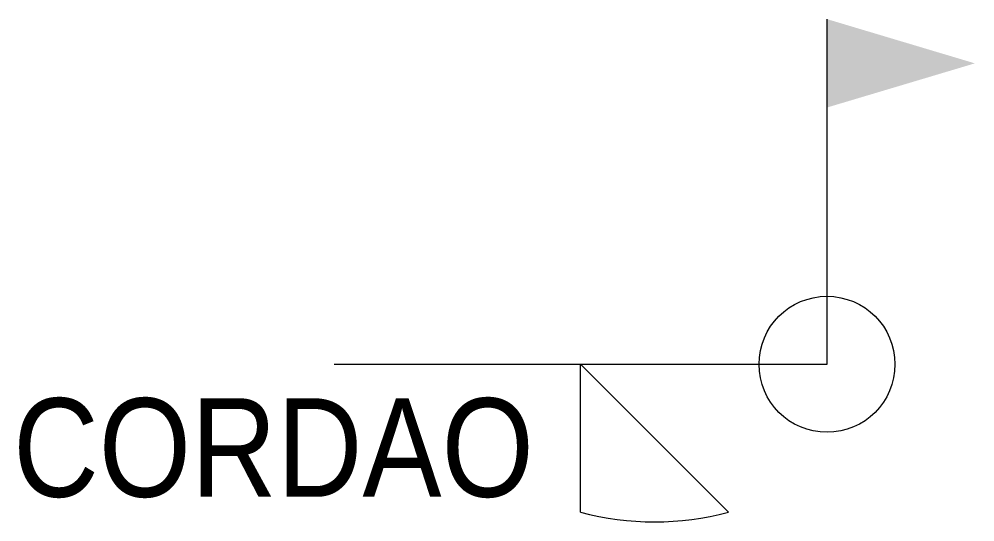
# Model space of a CAD drawing. Extents: x -16.4 to 3, y -3.2 to 7.
import ezdxf
from ezdxf.enums import TextEntityAlignment as Align

# ---------------------------------------------------------------- set-up
doc = ezdxf.new("R2010")
doc.units = 0
doc.header["$LTSCALE"] = 7
doc.header["$MEASUREMENT"] = 0
doc.layers.get('0').update_dxf_attribs({"linetype": 'CONTINUOUS'})
doc.layers.add('EME-SOLDAS', color=11, linetype='CONTINUOUS')
doc.styles.add('REGUA', font='IC-Romans.shx', dxfattribs={"width": 0.9})

# ---------------------------------------------------------------- blocks, each defined once
blk = doc.blocks.new('Solda 0 (obra)')
at = {"layer": 'EME-SOLDAS', "color": 1}
blk.add_line((0, 0), (0, 7), dxfattribs=at)
blk.add_solid([(0, 5.207), (0, 7), (3, 6.103)], dxfattribs=at)

msp = doc.modelspace()

# ---------------------------------------------------------------- linework, layer by layer
at = {"color": 1}
msp.add_circle((0, 0), 1.379, dxfattribs=at)
msp.add_arc((-3.5, 2.641), 5.837, 255.11, 284.89, dxfattribs=at)
at = {"layer": 'EME-SOLDAS', "color": 1, "linetype": 'Continuous'}
for p, q in [((-10, 0), (0, 0)), ((-5, -3), (-5, 0)), ((-2, -3), (-5, 0))]:
    msp.add_line(p, q, dxfattribs=at)

# ---------------------------------------------------------------- block references
msp.add_blockref('Solda 0 (obra)', (0, 0))

# ---------------------------------------------------------------- texts
at = {"layer": 'EME-SOLDAS', "color": 2, "style": 'REGUA', "width": 0.9}
msp.add_attdef('CORDAO', text='', height=2, dxfattribs=at).set_placement((-5.946, -3.288), align=Align.BOTTOM_RIGHT)

doc.saveas('drawing.dxf')
